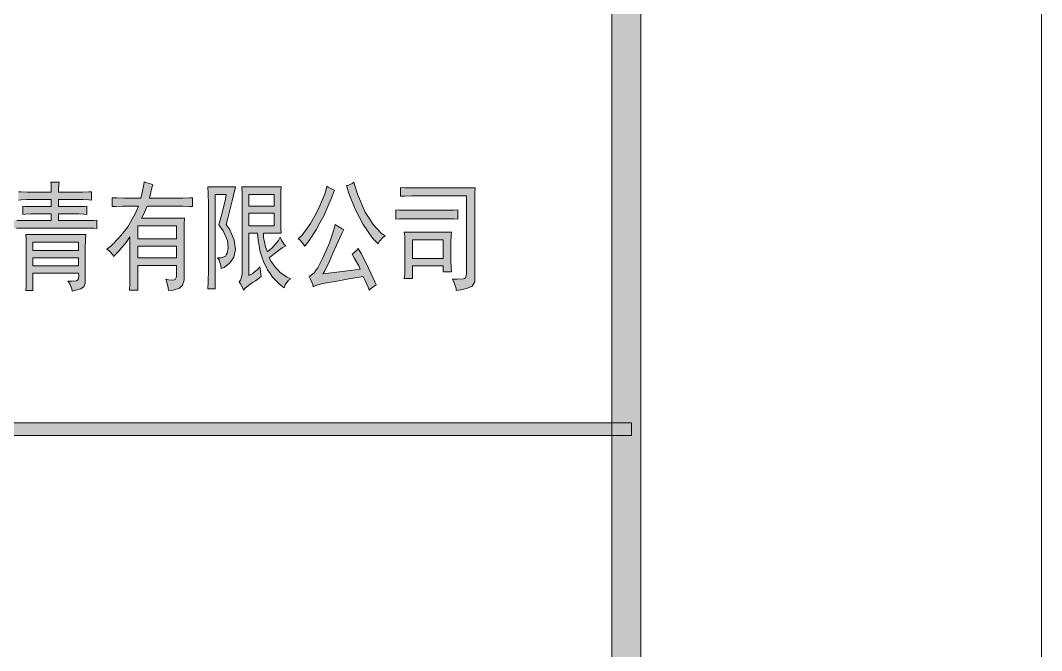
# Model space of a CAD drawing. Header units: millimetres. Extents: x 0 to 586, y 0 to 414.
# Drawn here: x 561.39 to 585.63, y 63.29 to 78.26 of the extents above; entities that cross this region are included whole.
import ezdxf

# ---------------------------------------------------------------- set-up
doc = ezdxf.new("R2010")
doc.units = ezdxf.units.MM

msp = doc.modelspace()

# ---------------------------------------------------------------- hatches: boundary and pattern name
h = msp.add_hatch(color=0)
h.dxf.hatch_style = 2
h.paths.add_polyline_path([(576.117861, 9.514417), (575.429944, 10.205861), (575.429944, 403.877639), (576.117861, 404.569083)])
h = msp.add_hatch(color=0)
h.dxf.hatch_style = 2
h.paths.add_polyline_path([(562.306611, 74.414944), (562.303083, 74.3585), (562.296028, 74.242083), (562.296028, 74.182111), (562.786389, 74.182111), (562.864, 74.182111), (563.012167, 74.189167), (563.079194, 74.192694), (563.079194, 73.995139), (563.012167, 73.998667), (562.867528, 74.005722), (562.793444, 74.005722), (562.296028, 74.005722), (562.296028, 73.839917), (562.722889, 73.839917), (562.779333, 73.839917), (562.906333, 73.843444), (562.969833, 73.8505), (562.969833, 73.649417), (562.906333, 73.656472), (562.779333, 73.663528), (562.722889, 73.663528), (562.296028, 73.663528), (562.296028, 73.508306), (562.892222, 73.508306), (562.976889, 73.508306), (563.132111, 73.511833), (563.202667, 73.518889), (563.202667, 73.317806), (563.135639, 73.324861), (562.980417, 73.328389), (562.892222, 73.328389), (561.509333, 73.328389), (561.438778, 73.328389), (561.297667, 73.324861), (561.227111, 73.317806), (561.227111, 73.518889), (561.301194, 73.511833), (561.442306, 73.508306), (561.509333, 73.508306), (562.119639, 73.508306), (562.119639, 73.663528), (561.713944, 73.663528), (561.643389, 73.663528), (561.509333, 73.656472), (561.445833, 73.649417), (561.445833, 73.8505), (561.509333, 73.843444), (561.643389, 73.839917), (561.713944, 73.839917), (562.119639, 73.839917), (562.119639, 74.005722), (561.615167, 74.005722), (561.541083, 74.005722), (561.4035, 73.998667), (561.34, 73.995139), (561.34, 74.192694), (561.410556, 74.189167), (561.548139, 74.182111), (561.615167, 74.182111), (562.119639, 74.182111), (562.119639, 74.249139), (562.116111, 74.365556), (562.112583, 74.414944)])
h = msp.add_hatch(color=0)
h.paths.add_polyline_path([(563.439028, 72.830972), (563.541333, 72.908583), (563.742417, 73.109667), (563.841194, 73.236667), (563.936444, 73.360139), (564.112833, 73.667056), (564.193972, 73.8505), (563.876472, 73.8505), (563.812972, 73.8505), (563.65775, 73.843444), (563.566028, 73.839917), (563.566028, 74.048056), (563.678917, 74.044528), (563.851778, 74.037472), (563.91175, 74.037472), (564.246889, 74.037472), (564.282167, 74.171528), (564.320972, 74.365556), (564.328028, 74.425528), (564.391528, 74.404361), (564.500889, 74.369083), (564.539694, 74.3585), (564.525583, 74.344389), (564.48325, 74.182111), (564.4515, 74.037472), (565.167639, 74.037472), (565.24525, 74.037472), (565.400472, 74.044528), (565.478083, 74.048056), (565.478083, 73.839917), (565.400472, 73.843444), (565.255833, 73.8505), (565.195861, 73.8505), (564.398583, 73.8505), (564.366833, 73.776417), (564.299806, 73.635306), (564.264528, 73.561222), (565.284056, 73.561222), (565.280528, 73.423639), (565.273472, 73.173167), (565.273472, 73.063806), (565.273472, 72.16775), (565.273472, 72.090139), (565.238194, 71.973722), (565.202917, 71.938444), (565.167639, 71.903167), (565.019472, 71.857306), (564.903056, 71.846722), (564.899528, 71.906694), (564.867778, 72.04075), (564.839556, 72.111306), (564.906583, 72.100722), (565.005361, 72.093667), (565.037111, 72.100722), (565.065333, 72.10425), (565.097083, 72.16775), (565.097083, 72.220667), (565.097083, 72.442917), (564.176333, 72.442917), (564.176333, 71.857306), (563.982306, 71.857306), (563.985833, 71.994889), (563.989361, 72.23125), (563.989361, 72.333556), (563.989361, 73.12025), (563.897639, 72.986194), (563.703611, 72.753361), (563.601306, 72.654583), (563.583667, 72.693389), (563.502528, 72.781583)])
h.paths.add_polyline_path([(565.097083, 73.074389), (565.097083, 73.384833), (564.176333, 73.384833), (564.176333, 73.074389)])
h.paths.add_polyline_path([(565.097083, 72.619306), (565.097083, 72.898), (564.176333, 72.898), (564.176333, 72.619306)])
h = msp.add_hatch(color=0)
h.dxf.hatch_style = 2
h.paths.add_polyline_path([(566.497611, 74.305583), (566.416472, 73.9775), (566.307111, 73.533), (566.275361, 73.416583), (566.363556, 73.286056), (566.465861, 73.042639), (566.479972, 72.92975), (566.494083, 72.820389), (566.455278, 72.636944), (566.405889, 72.566389), (566.352972, 72.492306), (566.225972, 72.393528), (566.151889, 72.365306), (566.148361, 72.439389), (566.109556, 72.566389), (566.07075, 72.619306), (566.151889, 72.619306), (566.254194, 72.658111), (566.275361, 72.696917), (566.300056, 72.735722), (566.317694, 72.862722), (566.310639, 72.947389), (566.307111, 73.032056), (566.201278, 73.261361), (566.098972, 73.406), (566.169528, 73.656472), (566.257722, 74.016306), (566.275361, 74.125667), (566.010778, 74.125667), (566.010778, 71.889056), (565.841444, 71.889056), (565.844972, 72.044278), (565.852028, 72.347667), (565.852028, 72.499361), (565.852028, 73.794056), (565.852028, 73.892833), (565.844972, 74.150361), (565.841444, 74.305583)])
h = msp.add_hatch(color=0)
h.paths.add_polyline_path([(567.577111, 74.305583), (567.573583, 74.203278), (567.570056, 73.928111), (567.570056, 73.751722), (567.570056, 73.578861), (567.573583, 73.307222), (567.577111, 73.208444), (567.160833, 73.208444), (567.160833, 73.102611), (567.206694, 72.880361), (567.252556, 72.763944), (567.365444, 72.859194), (567.517139, 73.032056), (567.552417, 73.109667), (567.587694, 73.042639), (567.654722, 72.940333), (567.686472, 72.908583), (567.605333, 72.859194), (567.411306, 72.714556), (567.294889, 72.619306), (567.344278, 72.538167), (567.446583, 72.393528), (567.4995, 72.333556), (567.552417, 72.270056), (567.707639, 72.16775), (567.809944, 72.121889), (567.757028, 72.090139), (567.675889, 71.984306), (567.651194, 71.910222), (567.541833, 71.994889), (567.376028, 72.164222), (567.316056, 72.248889), (567.256083, 72.337083), (567.160833, 72.534639), (567.122028, 72.647528), (567.083222, 72.760417), (567.033833, 73.042639), (567.019722, 73.208444), (566.815111, 73.208444), (566.815111, 72.1995), (566.889194, 72.245361), (567.016194, 72.347667), (567.072639, 72.411167), (567.079694, 72.361778), (567.097333, 72.245361), (567.107917, 72.178333), (567.069111, 72.150111), (566.966806, 72.079556), (566.899778, 72.033694), (566.836278, 71.987833), (566.726917, 71.899639), (566.684583, 71.857306), (566.666944, 71.899639), (566.617556, 72.001944), (566.585806, 72.054861), (566.614028, 72.090139), (566.649306, 72.188917), (566.656361, 72.255944), (566.656361, 73.815222), (566.656361, 73.928111), (566.652833, 74.171528), (566.649306, 74.305583)])
h.paths.add_polyline_path([(567.411306, 73.384833), (567.411306, 73.684694), (566.815111, 73.684694), (566.815111, 73.384833)])
h.paths.add_polyline_path([(567.411306, 73.8505), (567.411306, 74.125667), (566.815111, 74.125667), (566.815111, 73.8505)])
h = msp.add_hatch(color=0)
h.dxf.hatch_style = 2
h.paths.add_polyline_path([(568.847111, 74.227972), (568.762444, 74.005722), (568.589583, 73.617667), (568.501389, 73.451861), (568.413194, 73.286056), (568.22975, 73.007361), (568.138028, 72.898), (568.10275, 72.957972), (568.025139, 73.046167), (567.986333, 73.074389), (568.078056, 73.162583), (568.275611, 73.434222), (568.377917, 73.617667), (568.476694, 73.801111), (568.624861, 74.153889), (568.667194, 74.32675), (568.698944, 74.298528), (568.787139, 74.249139)])
h = msp.add_hatch(color=0)
h.dxf.hatch_style = 2
h.paths.add_polyline_path([(569.305722, 74.414944), (569.390389, 74.132722), (569.570306, 73.705861), (569.665556, 73.561222), (569.760806, 73.416583), (569.954833, 73.208444), (570.050083, 73.141417), (569.990111, 73.102611), (569.905444, 73.007361), (569.884278, 72.954444), (569.750222, 73.092028), (569.524444, 73.413056), (569.429194, 73.5965), (569.337472, 73.776417), (569.185778, 74.150361), (569.129333, 74.337333), (569.178722, 74.347917), (569.266917, 74.386722)])
h = msp.add_hatch(color=0)
h.dxf.hatch_style = 2
h.paths.add_polyline_path([(572.187917, 74.280889), (572.180861, 74.160944), (572.177333, 73.94575), (572.177333, 73.8505), (572.177333, 72.121889), (572.173806, 72.051333), (572.113833, 71.952556), (572.057389, 71.927861), (572.000944, 71.903167), (571.842194, 71.860833), (571.732833, 71.846722), (571.732833, 71.896111), (571.6905, 72.026639), (571.644639, 72.111306), (571.761056, 72.111306), (571.902167, 72.121889), (571.930389, 72.132472), (571.955083, 72.143056), (571.983306, 72.227722), (571.983306, 72.298278), (571.983306, 74.093917), (570.759167, 74.093917), (570.681556, 74.093917), (570.508694, 74.086861), (570.413444, 74.083333), (570.413444, 74.291472), (570.508694, 74.287944), (570.6745, 74.280889), (570.752111, 74.280889)])
h = msp.add_hatch(color=0)
h.dxf.hatch_style = 2
h.paths.add_polyline_path([(571.461194, 73.751722), (571.517639, 73.751722), (571.672861, 73.75525), (571.771639, 73.762306), (571.771639, 73.540056), (571.676389, 73.547111), (571.524694, 73.550639), (571.46825, 73.550639), (570.646278, 73.550639), (570.561611, 73.550639), (570.38875, 73.547111), (570.300556, 73.540056), (570.300556, 73.762306), (570.38875, 73.75525), (570.561611, 73.751722), (570.646278, 73.751722)])
h = msp.add_hatch(color=0)
h.dxf.hatch_style = 2
h.paths.add_polyline_path([(569.457417, 72.354722), (569.422139, 72.432333), (569.323361, 72.608722), (569.263389, 72.7075), (569.305722, 72.742778), (569.383333, 72.809806), (569.411556, 72.841556), (569.478583, 72.721611), (569.602056, 72.478194), (569.662028, 72.361778), (569.718472, 72.241833), (569.806667, 72.051333), (569.838417, 71.97725), (569.789028, 71.9455), (569.704361, 71.885528), (569.669083, 71.857306), (569.644389, 71.924333), (569.573833, 72.083083), (569.527972, 72.178333), (569.231639, 72.128944), (568.811833, 72.054861), (568.691889, 72.033694), (568.568417, 72.012528), (568.395556, 71.963139), (568.339111, 71.934917), (568.328528, 71.987833), (568.279139, 72.111306), (568.243861, 72.178333), (568.286194, 72.1995), (568.370861, 72.277111), (568.413194, 72.333556), (568.452, 72.386472), (568.568417, 72.619306), (568.646028, 72.799222), (568.723639, 72.975611), (568.833, 73.286056), (568.86475, 73.416583), (568.931778, 73.367194), (569.030556, 73.307222), (569.065833, 73.296639), (569.019972, 73.201389), (568.889444, 72.919167), (568.804778, 72.732194), (568.723639, 72.541694), (568.607222, 72.298278), (568.571944, 72.245361), (568.776556, 72.266528), (569.217528, 72.322972)])
h = msp.add_hatch(color=0)
h.paths.add_polyline_path([(571.619944, 73.229611), (571.616417, 73.152), (571.609361, 72.986194), (571.609361, 72.898), (571.609361, 72.654583), (571.609361, 72.566389), (571.616417, 72.382944), (571.619944, 72.287694), (571.425917, 72.287694), (571.425917, 72.432333), (570.699194, 72.432333), (570.699194, 72.132472), (570.501639, 72.132472), (570.512222, 72.23125), (570.519278, 72.411167), (570.519278, 72.488778), (570.519278, 72.898), (570.519278, 72.968556), (570.512222, 73.134361), (570.501639, 73.229611)])
h.paths.add_polyline_path([(571.425917, 72.608722), (571.425917, 73.053222), (570.699194, 73.053222), (570.699194, 72.608722)])
h = msp.add_hatch(color=0)
h.paths.add_polyline_path([(562.518278, 72.065444), (562.613528, 72.065444), (562.722889, 72.079556), (562.740528, 72.093667), (562.758167, 72.107778), (562.772278, 72.188917), (562.76875, 72.255944), (561.685722, 72.255944), (561.685722, 71.846722), (561.516389, 71.846722), (561.523444, 71.934917), (561.526972, 72.160694), (561.526972, 72.298278), (561.526972, 72.732194), (561.526972, 72.852139), (561.523444, 73.074389), (561.516389, 73.173167), (562.945139, 73.173167), (562.934556, 73.070861), (562.9275, 72.841556), (562.9275, 72.721611), (562.9275, 72.090139), (562.9275, 72.023111), (562.892222, 71.934917), (562.856944, 71.910222), (562.821667, 71.889056), (562.701722, 71.85025), (562.617056, 71.832611), (562.606472, 71.889056), (562.560611, 72.005472)])
h.paths.add_polyline_path([(562.76875, 72.799222), (562.76875, 72.996778), (561.685722, 72.996778), (561.685722, 72.799222)])
h.paths.add_polyline_path([(562.76875, 72.432333), (562.76875, 72.619306), (561.685722, 72.619306), (561.685722, 72.432333)])
h = msp.add_hatch(color=0)
h.dxf.hatch_style = 2
h.paths.add_polyline_path([(541.513889, 68.403611), (541.513889, 68.699944), (575.895611, 68.699944), (575.895611, 68.403611)])

# ---------------------------------------------------------------- linework, layer by layer
at = {"color": 0, "lineweight": 0}
for points in [[(0, 0), (585.632278, 0), (585.632278, 414.0835), (0, 414.0835)], [(576.117861, 9.514417), (575.429944, 10.205861), (575.429944, 403.877639), (576.117861, 404.569083)], [(563.439028, 72.830972), (563.541333, 72.908583), (563.742417, 73.109667), (563.841194, 73.236667), (563.936444, 73.360139), (564.112833, 73.667056), (564.193972, 73.8505), (563.876472, 73.8505), (563.812972, 73.8505), (563.65775, 73.843444), (563.566028, 73.839917), (563.566028, 74.048056), (563.678917, 74.044528), (563.851778, 74.037472), (563.91175, 74.037472), (564.246889, 74.037472), (564.282167, 74.171528), (564.320972, 74.365556), (564.328028, 74.425528), (564.391528, 74.404361), (564.500889, 74.369083), (564.539694, 74.3585), (564.525583, 74.344389), (564.48325, 74.182111), (564.4515, 74.037472), (565.167639, 74.037472), (565.24525, 74.037472), (565.400472, 74.044528), (565.478083, 74.048056), (565.478083, 73.839917), (565.400472, 73.843444), (565.255833, 73.8505), (565.195861, 73.8505), (564.398583, 73.8505), (564.366833, 73.776417), (564.299806, 73.635306), (564.264528, 73.561222), (565.284056, 73.561222), (565.280528, 73.423639), (565.273472, 73.173167), (565.273472, 73.063806), (565.273472, 72.16775), (565.273472, 72.090139), (565.238194, 71.973722), (565.202917, 71.938444), (565.167639, 71.903167), (565.019472, 71.857306), (564.903056, 71.846722), (564.899528, 71.906694), (564.867778, 72.04075), (564.839556, 72.111306), (564.906583, 72.100722), (565.005361, 72.093667), (565.037111, 72.100722), (565.065333, 72.10425), (565.097083, 72.16775), (565.097083, 72.220667), (565.097083, 72.442917), (564.176333, 72.442917), (564.176333, 71.857306), (563.982306, 71.857306), (563.985833, 71.994889), (563.989361, 72.23125), (563.989361, 72.333556), (563.989361, 73.12025), (563.897639, 72.986194), (563.703611, 72.753361), (563.601306, 72.654583), (563.583667, 72.693389), (563.502528, 72.781583)], [(566.497611, 74.305583), (566.416472, 73.9775), (566.307111, 73.533), (566.275361, 73.416583), (566.363556, 73.286056), (566.465861, 73.042639), (566.479972, 72.92975), (566.494083, 72.820389), (566.455278, 72.636944), (566.405889, 72.566389), (566.352972, 72.492306), (566.225972, 72.393528), (566.151889, 72.365306), (566.148361, 72.439389), (566.109556, 72.566389), (566.07075, 72.619306), (566.151889, 72.619306), (566.254194, 72.658111), (566.275361, 72.696917), (566.300056, 72.735722), (566.317694, 72.862722), (566.310639, 72.947389), (566.307111, 73.032056), (566.201278, 73.261361), (566.098972, 73.406), (566.169528, 73.656472), (566.257722, 74.016306), (566.275361, 74.125667), (566.010778, 74.125667), (566.010778, 71.889056), (565.841444, 71.889056), (565.844972, 72.044278), (565.852028, 72.347667), (565.852028, 72.499361), (565.852028, 73.794056), (565.852028, 73.892833), (565.844972, 74.150361), (565.841444, 74.305583)], [(567.577111, 74.305583), (567.573583, 74.203278), (567.570056, 73.928111), (567.570056, 73.751722), (567.570056, 73.578861), (567.573583, 73.307222), (567.577111, 73.208444), (567.160833, 73.208444), (567.160833, 73.102611), (567.206694, 72.880361), (567.252556, 72.763944), (567.365444, 72.859194), (567.517139, 73.032056), (567.552417, 73.109667), (567.587694, 73.042639), (567.654722, 72.940333), (567.686472, 72.908583), (567.605333, 72.859194), (567.411306, 72.714556), (567.294889, 72.619306), (567.344278, 72.538167), (567.446583, 72.393528), (567.4995, 72.333556), (567.552417, 72.270056), (567.707639, 72.16775), (567.809944, 72.121889), (567.757028, 72.090139), (567.675889, 71.984306), (567.651194, 71.910222), (567.541833, 71.994889), (567.376028, 72.164222), (567.316056, 72.248889), (567.256083, 72.337083), (567.160833, 72.534639), (567.122028, 72.647528), (567.083222, 72.760417), (567.033833, 73.042639), (567.019722, 73.208444), (566.815111, 73.208444), (566.815111, 72.1995), (566.889194, 72.245361), (567.016194, 72.347667), (567.072639, 72.411167), (567.079694, 72.361778), (567.097333, 72.245361), (567.107917, 72.178333), (567.069111, 72.150111), (566.966806, 72.079556), (566.899778, 72.033694), (566.836278, 71.987833), (566.726917, 71.899639), (566.684583, 71.857306), (566.666944, 71.899639), (566.617556, 72.001944), (566.585806, 72.054861), (566.614028, 72.090139), (566.649306, 72.188917), (566.656361, 72.255944), (566.656361, 73.815222), (566.656361, 73.928111), (566.652833, 74.171528), (566.649306, 74.305583)], [(568.847111, 74.227972), (568.762444, 74.005722), (568.589583, 73.617667), (568.501389, 73.451861), (568.413194, 73.286056), (568.22975, 73.007361), (568.138028, 72.898), (568.10275, 72.957972), (568.025139, 73.046167), (567.986333, 73.074389), (568.078056, 73.162583), (568.275611, 73.434222), (568.377917, 73.617667), (568.476694, 73.801111), (568.624861, 74.153889), (568.667194, 74.32675), (568.698944, 74.298528), (568.787139, 74.249139)], [(569.305722, 74.414944), (569.390389, 74.132722), (569.570306, 73.705861), (569.665556, 73.561222), (569.760806, 73.416583), (569.954833, 73.208444), (570.050083, 73.141417), (569.990111, 73.102611), (569.905444, 73.007361), (569.884278, 72.954444), (569.750222, 73.092028), (569.524444, 73.413056), (569.429194, 73.5965), (569.337472, 73.776417), (569.185778, 74.150361), (569.129333, 74.337333), (569.178722, 74.347917), (569.266917, 74.386722)], [(572.187917, 74.280889), (572.180861, 74.160944), (572.177333, 73.94575), (572.177333, 73.8505), (572.177333, 72.121889), (572.173806, 72.051333), (572.113833, 71.952556), (572.057389, 71.927861), (572.000944, 71.903167), (571.842194, 71.860833), (571.732833, 71.846722), (571.732833, 71.896111), (571.6905, 72.026639), (571.644639, 72.111306), (571.761056, 72.111306), (571.902167, 72.121889), (571.930389, 72.132472), (571.955083, 72.143056), (571.983306, 72.227722), (571.983306, 72.298278), (571.983306, 74.093917), (570.759167, 74.093917), (570.681556, 74.093917), (570.508694, 74.086861), (570.413444, 74.083333), (570.413444, 74.291472), (570.508694, 74.287944), (570.6745, 74.280889), (570.752111, 74.280889)], [(567.411306, 73.8505), (567.411306, 74.125667), (566.815111, 74.125667), (566.815111, 73.8505)], [(571.461194, 73.751722), (571.517639, 73.751722), (571.672861, 73.75525), (571.771639, 73.762306), (571.771639, 73.540056), (571.676389, 73.547111), (571.524694, 73.550639), (571.46825, 73.550639), (570.646278, 73.550639), (570.561611, 73.550639), (570.38875, 73.547111), (570.300556, 73.540056), (570.300556, 73.762306), (570.38875, 73.75525), (570.561611, 73.751722), (570.646278, 73.751722)], [(567.411306, 73.384833), (567.411306, 73.684694), (566.815111, 73.684694), (566.815111, 73.384833)], [(565.097083, 73.074389), (565.097083, 73.384833), (564.176333, 73.384833), (564.176333, 73.074389)], [(569.457417, 72.354722), (569.422139, 72.432333), (569.323361, 72.608722), (569.263389, 72.7075), (569.305722, 72.742778), (569.383333, 72.809806), (569.411556, 72.841556), (569.478583, 72.721611), (569.602056, 72.478194), (569.662028, 72.361778), (569.718472, 72.241833), (569.806667, 72.051333), (569.838417, 71.97725), (569.789028, 71.9455), (569.704361, 71.885528), (569.669083, 71.857306), (569.644389, 71.924333), (569.573833, 72.083083), (569.527972, 72.178333), (569.231639, 72.128944), (568.811833, 72.054861), (568.691889, 72.033694), (568.568417, 72.012528), (568.395556, 71.963139), (568.339111, 71.934917), (568.328528, 71.987833), (568.279139, 72.111306), (568.243861, 72.178333), (568.286194, 72.1995), (568.370861, 72.277111), (568.413194, 72.333556), (568.452, 72.386472), (568.568417, 72.619306), (568.646028, 72.799222), (568.723639, 72.975611), (568.833, 73.286056), (568.86475, 73.416583), (568.931778, 73.367194), (569.030556, 73.307222), (569.065833, 73.296639), (569.019972, 73.201389), (568.889444, 72.919167), (568.804778, 72.732194), (568.723639, 72.541694), (568.607222, 72.298278), (568.571944, 72.245361), (568.776556, 72.266528), (569.217528, 72.322972)], [(571.619944, 73.229611), (571.616417, 73.152), (571.609361, 72.986194), (571.609361, 72.898), (571.609361, 72.654583), (571.609361, 72.566389), (571.616417, 72.382944), (571.619944, 72.287694), (571.425917, 72.287694), (571.425917, 72.432333), (570.699194, 72.432333), (570.699194, 72.132472), (570.501639, 72.132472), (570.512222, 72.23125), (570.519278, 72.411167), (570.519278, 72.488778), (570.519278, 72.898), (570.519278, 72.968556), (570.512222, 73.134361), (570.501639, 73.229611)], [(562.518278, 72.065444), (562.613528, 72.065444), (562.722889, 72.079556), (562.740528, 72.093667), (562.758167, 72.107778), (562.772278, 72.188917), (562.76875, 72.255944), (561.685722, 72.255944), (561.685722, 71.846722), (561.516389, 71.846722), (561.523444, 71.934917), (561.526972, 72.160694), (561.526972, 72.298278), (561.526972, 72.732194), (561.526972, 72.852139), (561.523444, 73.074389), (561.516389, 73.173167), (562.945139, 73.173167), (562.934556, 73.070861), (562.9275, 72.841556), (562.9275, 72.721611), (562.9275, 72.090139), (562.9275, 72.023111), (562.892222, 71.934917), (562.856944, 71.910222), (562.821667, 71.889056), (562.701722, 71.85025), (562.617056, 71.832611), (562.606472, 71.889056), (562.560611, 72.005472)], [(562.76875, 72.799222), (562.76875, 72.996778), (561.685722, 72.996778), (561.685722, 72.799222)], [(571.425917, 72.608722), (571.425917, 73.053222), (570.699194, 73.053222), (570.699194, 72.608722)], [(565.097083, 72.619306), (565.097083, 72.898), (564.176333, 72.898), (564.176333, 72.619306)], [(562.76875, 72.432333), (562.76875, 72.619306), (561.685722, 72.619306), (561.685722, 72.432333)], [(541.513889, 68.403611), (541.513889, 68.699944), (575.895611, 68.699944), (575.895611, 68.403611)]]:
    msp.add_lwpolyline(points, close=True, dxfattribs=at)
for points in [[(561.34, 74.192694), (561.410556, 74.189167), (561.548139, 74.182111), (561.615167, 74.182111), (562.119639, 74.182111), (562.119639, 74.249139), (562.116111, 74.365556), (562.112583, 74.414944), (562.306611, 74.414944), (562.303083, 74.3585), (562.296028, 74.242083), (562.296028, 74.182111), (562.786389, 74.182111), (562.864, 74.182111), (563.012167, 74.189167), (563.079194, 74.192694), (563.079194, 73.995139), (563.012167, 73.998667), (562.867528, 74.005722), (562.793444, 74.005722), (562.296028, 74.005722), (562.296028, 73.839917), (562.722889, 73.839917), (562.779333, 73.839917), (562.906333, 73.843444), (562.969833, 73.8505), (562.969833, 73.649417), (562.906333, 73.656472), (562.779333, 73.663528), (562.722889, 73.663528), (562.296028, 73.663528), (562.296028, 73.508306), (562.892222, 73.508306), (562.976889, 73.508306), (563.132111, 73.511833), (563.202667, 73.518889), (563.202667, 73.317806), (563.135639, 73.324861), (562.980417, 73.328389), (562.892222, 73.328389), (561.509333, 73.328389), (561.438778, 73.328389), (561.297667, 73.324861)], [(561.301194, 73.511833), (561.442306, 73.508306), (561.509333, 73.508306), (562.119639, 73.508306), (562.119639, 73.663528), (561.713944, 73.663528), (561.643389, 73.663528), (561.509333, 73.656472), (561.445833, 73.649417), (561.445833, 73.8505), (561.509333, 73.843444), (561.643389, 73.839917), (561.713944, 73.839917), (562.119639, 73.839917), (562.119639, 74.005722), (561.615167, 74.005722), (561.541083, 74.005722), (561.4035, 73.998667), (561.34, 73.995139)]]:
    msp.add_lwpolyline(points, dxfattribs=at)

doc.saveas('drawing.dxf')
